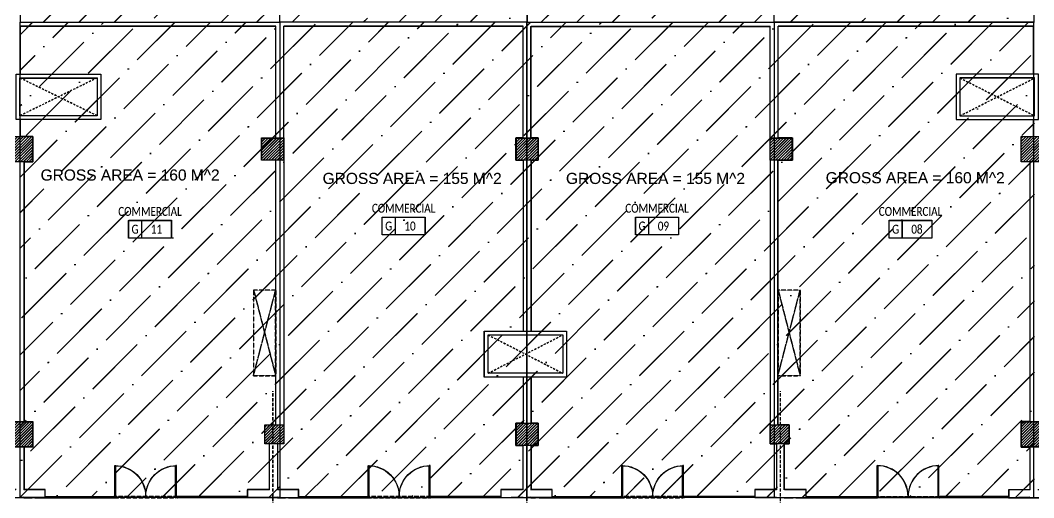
# Model space of a CAD drawing. Header units: inches. Extents: x 4821 to 127877, y 58012 to 433683.
# Drawn here: x 46034 to 78021, y 211859 to 226926 of the extents above; entities that cross this region are included whole.
import ezdxf
from ezdxf.enums import TextEntityAlignment as Align

# ---------------------------------------------------------------- set-up
doc = ezdxf.new("R2010")
doc.units = ezdxf.units.IN
doc.header["$MEASUREMENT"] = 0
for name, pattern in [('$0$$5$HIDDEN', [0.375, 0.25, -0.125]), ('01-xa-b02-ground floor plan-h$0$HIDDENX2', [0.75, 0.5, -0.25]), ('A-001 Layout$0$HIDDEN', [0.375, 0.25, -0.125]), ('DLINE', [0.55, 0.3, -0.25])]:
    doc.linetypes.add(name, pattern=pattern)
for name, color, linetype in [('A-001 Layout$0$A-FLOR-OVHD', 8, 'A-001 Layout$0$HIDDEN'), ('A-001 Layout$0$A-GLAZ', 142, 'Continuous'), ('A-ANNO-ROOM', 130, 'Continuous'), ('A-ANNO-SYMB', 130, 'Continuous'), ('A-COLS-TONE', 252, 'Continuous'), ('A-FLOR-STRS-DASH', 21, 'DLINE'), ('A-LIN-10', 8, 'Continuous'), ('A-WAL-CMU', 7, 'Continuous'), ('A-WAL-LOW', 41, 'Continuous'), ('A-WALL', 53, 'Continuous'), ('COL GROUND$0$Cloums$0$A-COL-HAT', 8, 'Continuous'), ('COL GROUND$0$Cloums$0$A-COL-RFC', 210, 'Continuous')]:
    doc.layers.add(name, color=color, linetype=linetype)
doc.styles.get("Standard").update_dxf_attribs({"font": 'arial.ttf'})
doc.styles.add('T25-25', font='calibri.ttf', dxfattribs={"width": 0.8, "height": 62.5})
pattern_1 = [(45, (-66684.064, -49806.79), (-44.194174, 44.194174), [])]

# ---------------------------------------------------------------- blocks, each defined once
blk = doc.blocks.new('A-001 Layout$0$A$C350C273A')
for p, q in [((-1578.5, -0.48), (-1578.5, 778.02)), ((-1578.5, 778.02), (-1556.5, 778.02)), ((-1578.5, -0.48), (-1578.5, 778.02)), ((-1578.5, 778.02), (-1556.5, 778.02)), ((-1556.5, -0.48), (-1556.5, 778.02)), ((-1556.5, -0.48), (-1556.5, 778.02)), ((-43.5, -0.48), (-43.5, 778.02)), ((-21.5, 778.02), (-43.5, 778.02)), ((-43.5, -0.48), (-43.5, 778.02)), ((-21.5, 778.02), (-43.5, 778.02)), ((-21.5, -0.48), (-21.5, 778.02)), ((-21.5, -0.48), (-21.5, 778.02)), ((-1578.5, 720.82), (-1556.5, 720.82)), ((-1578.5, 720.82), (-1556.5, 720.82)), ((-21.5, 720.82), (-43.5, 720.82)), ((-21.5, 720.82), (-43.5, 720.82)), ((-1578.5, 43.52), (-1556.5, 43.52)), ((-1578.5, 43.52), (-1556.5, 43.52)), ((-21.5, 43.52), (-43.5, 43.52)), ((-21.5, 43.52), (-43.5, 43.52)), ((-1595, -0.48), (-1600, -0.48)), ((-1595, -0.48), (-1600, -0.48)), ((-1595, -30.48), (-1600, -30.48)), ((-1595, -30.48), (-1600, -30.48)), ((-1578.5, -0.48), (-1595, -0.48)), ((-1595, -0.48), (-1595, -30.48)), ((-1578.5, -0.48), (-1595, -0.48)), ((-1595, -0.48), (-1595, -30.48)), ((-1595, -30.48), (-1567.5, -30.48)), ((-1578.5, -0.48), (-1556.5, -0.48)), ((-1578.5, -0.48), (-1556.5, -0.48)), ((-1578.5, -22.48), (-1578.5, -0.48)), ((-1578.5, -22.48), (-1578.5, -0.48)), ((-1567.5, -22.48), (-1578.5, -22.48)), ((-1567.5, -22.48), (-1578.5, -22.48)), ((-1567.5, -30.48), (-1567.5, -22.48)), ((-1567.5, -30.48), (-1567.5, -22.48)), ((-21.5, -0.48), (-43.5, -0.48)), ((-21.5, -0.48), (-43.5, -0.48)), ((-32.5, -30.48), (-32.5, -22.48)), ((-32.5, -22.48), (-21.5, -22.48)), ((-32.5, -30.48), (-32.5, -22.48)), ((-32.5, -22.48), (-21.5, -22.48)), ((-5, -30.48), (-32.5, -30.48)), ((-21.5, -0.48), (-5, -0.48)), ((-21.5, -22.48), (-21.5, -0.48)), ((-21.5, -0.48), (-5, -0.48)), ((-21.5, -22.48), (-21.5, -0.48)), ((-5, -0.48), (-5, -30.48)), ((-5, -0.48), (0, -0.48)), ((-5, -0.48), (-5, -30.48)), ((-5, -0.48), (0, -0.48)), ((-5, -30.48), (0, -30.48)), ((-5, -30.48), (0, -30.48))]:
    blk.add_line(p, q)
for centre, start, end in [((-1578.5, -0.48), 0, 90), ((-21.5, -0.48), 90, 180)]:
    blk.add_arc(centre, 778.5, start, end)
blk = doc.blocks.new('COL GROUND')
at = {"layer": 'COL GROUND$0$Cloums$0$A-COL-HAT'}
h = blk.add_hatch(dxfattribs=at)
h.set_pattern_fill('ANSI31', color=256, scale=500)
h.set_pattern_definition(pattern_1)
h.paths.add_polyline_path([(-44448, -26400), (-45248, -26400), (-45248, -25600), (-44448, -25600)])
h = blk.add_hatch(dxfattribs=at)
h.set_pattern_fill('ANSI31', color=256, scale=500)
h.set_pattern_definition(pattern_1)
h.paths.add_polyline_path([(-37223, -26350), (-37223, -25650), (-36523, -25650), (-36523, -26350)])
h = blk.add_hatch(dxfattribs=at)
h.set_pattern_fill('ANSI31', color=256, scale=500)
h.set_pattern_definition(pattern_1)
h.paths.add_polyline_path([(-29198, -26350), (-29198, -25650), (-28498, -25650), (-28498, -26350)])
h = blk.add_hatch(dxfattribs=at)
h.set_pattern_fill('ANSI31', color=256, scale=500)
h.set_pattern_definition(pattern_1)
h.paths.add_polyline_path([(-21173, -25650), (-20473, -25650), (-20473, -26350), (-21173, -26350)])
h = blk.add_hatch(dxfattribs=at)
h.set_pattern_fill('ANSI31', color=256, scale=500)
h.set_pattern_definition(pattern_1)
h.paths.add_polyline_path([(-13248, -26400), (-13248, -25600), (-12448, -25600), (-12448, -26400)])
h = blk.add_hatch(dxfattribs=at)
h.set_pattern_fill('ANSI31', color=256, scale=500)
h.set_pattern_definition(pattern_1)
h.paths.add_polyline_path([(-44448, -35400), (-45248, -35400), (-45248, -34600), (-44448, -34600)])
h = blk.add_hatch(dxfattribs=at)
h.set_pattern_fill('ANSI31', color=256, scale=500)
h.set_pattern_definition(pattern_1)
h.paths.add_polyline_path([(-36523, -34700), (-36523, -35300), (-37123, -35300), (-37123, -34700)])
h = blk.add_hatch(dxfattribs=at)
h.set_pattern_fill('ANSI31', color=256, scale=500)
h.set_pattern_definition(pattern_1)
h.paths.add_polyline_path([(-29198, -34650), (-28498, -34650), (-28498, -35350), (-29198, -35350)])
h = blk.add_hatch(dxfattribs=at)
h.set_pattern_fill('ANSI31', color=256, scale=500)
h.set_pattern_definition(pattern_1)
h.paths.add_polyline_path([(-21173, -34700), (-20573, -34700), (-20573, -35300), (-21173, -35300)])
h = blk.add_hatch(dxfattribs=at)
h.set_pattern_fill('ANSI31', color=256, scale=500)
h.set_pattern_definition(pattern_1)
h.paths.add_polyline_path([(-13248, -35400), (-13248, -34600), (-12448, -34600), (-12448, -35400)])
at = {"layer": 'COL GROUND$0$Cloums$0$A-COL-RFC', "linetype": 'Continuous', "elevation": 0}
for points in [[(-44448, -26400), (-45248, -26400), (-45248, -25600), (-44448, -25600)], [(-36523, -26350), (-37223, -26350), (-37223, -25650), (-36523, -25650)], [(-28498, -26350), (-29198, -26350), (-29198, -25650), (-28498, -25650)], [(-20473, -26350), (-21173, -26350), (-21173, -25650), (-20473, -25650)], [(-12448, -26400), (-13248, -26400), (-13248, -25600), (-12448, -25600)], [(-44448, -35400), (-45248, -35400), (-45248, -34600), (-44448, -34600)], [(-36523, -35300), (-37123, -35300), (-37123, -34700), (-36523, -34700)], [(-28498, -35350), (-29198, -35350), (-29198, -34650), (-28498, -34650)], [(-20573, -35300), (-21173, -35300), (-21173, -34700), (-20573, -34700)], [(-12448, -35400), (-13248, -35400), (-13248, -34600), (-12448, -34600)]]:
    blk.add_lwpolyline(points, close=True, dxfattribs=at)
blk = doc.blocks.new('BBB')
at = {"layer": 'A-WAL-CMU'}
for points in [[(1155026, -1602956), (1154326, -1602956), (1154326, -1602706), (1155946, -1602706), (1155946, -1602956), (1155276, -1602956)], [(1163026, -1602956), (1162326, -1602956), (1162326, -1602706), (1163946, -1602706), (1163946, -1602956), (1163276, -1602956)], [(1171013, -1602956), (1170326, -1602956), (1170326, -1602706), (1171946, -1602706), (1171946, -1602956), (1171261, -1602956)], [(1179028, -1602956), (1178341, -1602956), (1178341, -1602706), (1179961, -1602706), (1179961, -1602956), (1179276, -1602956)], [(1187027, -1602952), (1186356, -1602952), (1186356, -1602702), (1187976, -1602702), (1187976, -1602952), (1187277, -1602952)]]:
    blk.add_lwpolyline(points, dxfattribs=at)
blk = doc.blocks.new('duct grrr')
at = {"layer": 'A-FLOR-STRS-DASH', "ltscale": 200}
for p, q in [((1157585, -1620655, 0), (1155148, -1619461, 0)), ((1157581, -1619461, 0), (1155150, -1620655, 0)), ((1184816, -1620654, 0), (1187175, -1619460, 0)), ((1184820, -1619460), (1187174, -1620654)), ((1169927, -1627568, 0), (1172283, -1628779, 0)), ((1169927, -1628779, 0), (1172283, -1627568, 0))]:
    blk.add_line(p, q, dxfattribs=at)
at = {"layer": 'A-WALL'}
for points in [[(1157705, -1620775), (1155030, -1620775), (1155030, -1619343), (1157705, -1619343)], [(1157585, -1620655), (1155150, -1620655), (1155150, -1619463), (1157585, -1619463)]]:
    blk.add_lwpolyline(points, close=True, dxfattribs=at)
at = {"layer": 'A-WALL', "elevation": 0}
for points in [[(1184696, -1620774), (1187294, -1620774), (1187294, -1619343), (1184696, -1619343)], [(1184816, -1620654), (1187174, -1620654), (1187174, -1619463), (1184816, -1619463)], [(1172403, -1628899), (1169807, -1628899), (1169807, -1627448), (1172403, -1627448)], [(1172283, -1628779), (1169927, -1628779), (1169927, -1627568), (1172283, -1627568)]]:
    blk.add_lwpolyline(points, close=True, dxfattribs=at)
blk = doc.blocks.new('new blo')
at = {"layer": 'A-LIN-10', "linetype": '$0$$5$HIDDEN'}
for points in [[(1163093, -1717740), (1163790, -1717740), (1163790, -1715740), (1163093, -1715740)], [(1179650, -1717740), (1180348, -1717740), (1180348, -1715740), (1179650, -1715740)], [(1163093, -1737962), (1163790, -1737962), (1163793, -1735262), (1163095, -1735262)]]:
    blk.add_lwpolyline(points, close=True, dxfattribs=at)
for points in [[(1163093, -1717740), (1163790, -1715740)], [(1163093, -1715740), (1163790, -1717740)], [(1163790, -1715740), (1163790, -1717740)], [(1179650, -1717740), (1180348, -1715740)], [(1179650, -1715740), (1180348, -1717740)], [(1180348, -1715740), (1180348, -1717740)], [(1163093, -1737962), (1163793, -1735262)], [(1163095, -1735262), (1163790, -1737962)], [(1163793, -1735262), (1163790, -1737962)]]:
    blk.add_lwpolyline(points, dxfattribs=at)
at = {"layer": 'A-LIN-10', "linetype": '$0$$5$HIDDEN', "elevation": 605}
blk.add_lwpolyline([(1179646, -1737962), (1180344, -1737962), (1180346, -1735262), (1179649, -1735262)], close=True, dxfattribs=at)
for points in [[(1179646, -1737962), (1180346, -1735262)], [(1179649, -1735262), (1180344, -1737962)], [(1180346, -1735262), (1180344, -1737962)]]:
    blk.add_lwpolyline(points, dxfattribs=at)
blk = doc.blocks.new('*U9')
blk.add_lwpolyline([(-600, 250), (600, 250), (600, -250), (-600, -250)], close=True)
blk.add_lwpolyline([(-240, 250), (-240, -250)])
at = {"style": 'T25-25', "width": 0.8}
for tag, p in [('Room_Name', (0, 500)), ('FLOOR-LEVEL', (-420, 0)), ('ROOM_ID', (180, 0))]:
    blk.add_attdef(tag, text='', height=250, dxfattribs=at).set_placement(p, align=Align.MIDDLE_CENTER)

msp = doc.modelspace()

# ---------------------------------------------------------------- hatches: boundary and pattern name
at = {"layer": 'A-WALL'}
h = msp.add_hatch(dxfattribs=at)
h.set_pattern_fill('ANSI36', color=1, scale=250)
h.set_pattern_definition([(45, (-580889.3, -269449.1), (420.9495, 1543.4815), [1984.375, -396.875, 0, -396.875])])
h.paths.add_polyline_path([(54204.4, 241860.6), (46008.1, 241858.1), (46008.1, 226860.5), (54204.4, 226863)])
h.paths.add_polyline_path([(62006.8, 241859.3), (54204.5, 241859.3), (54204.5, 226861.7), (62006.8, 226861.7)])
h.paths.add_polyline_path([(69809.2, 241859.3), (62006.8, 241859.3), (62006.8, 226861.7), (69809.2, 226861.8)])
h.paths.add_polyline_path([(78006.8, 241859.3), (69809.2, 241861.8), (69809.2, 226861.8), (69809.2, 226860.6), (78006.9, 226858.1)])
h = msp.add_hatch(dxfattribs=at)
h.set_pattern_fill('ANSI36', color=1, scale=250)
h.set_pattern_definition([(45, (-580885.9, -269446.1), (420.9495, 1543.4815), [1984.375, -396.875, 0, -396.875])])
h.paths.add_polyline_path([(54207.8, 241863.5), (46011.5, 241861.1), (46011.5, 226863.5), (54207.8, 226866)])
h.paths.add_polyline_path([(62010.2, 241862.3), (54207.9, 241862.3), (54207.9, 226864.7), (62010.2, 226864.7)])
h.paths.add_polyline_path([(69812.6, 241862.3), (62010.2, 241862.3), (62010.2, 226864.7), (69812.6, 226864.8)])
h.paths.add_polyline_path([(78010.2, 241862.3), (69812.6, 241864.8), (69812.6, 226864.8), (69812.6, 226863.5), (78010.3, 226861)])
h = msp.add_hatch(dxfattribs=at)
h.set_pattern_fill('ANSI36', color=5, scale=250)
h.set_pattern_definition([(45, (-580859.55, -263471.1), (420.9495, 1543.4815), [1984.375, -396.875, 0, -396.875])])
h.paths.add_polyline_path([(78036.6, 226862.9), (78036.6, 211861.7), (69838.9, 211859.2), (62036.6, 211861.7), (54234.2, 211861.7), (54234.2, 211860.4), (46037.9, 211862.9), (46037.9, 226860.5), (54234.2, 226858), (54234.2, 226859.3), (62036.6, 226859.3), (69838.9, 226859.2), (69838.9, 226860.4)])
h = msp.add_hatch(dxfattribs=at)
h.set_pattern_fill('ANSI36', color=5, scale=250)
h.set_pattern_definition([(45, (-580856.15, -263468.1), (420.9495, 1543.4815), [1984.375, -396.875, 0, -396.875])])
h.paths.add_polyline_path([(78040, 226865.9), (78040, 211864.7), (69842.3, 211862.2), (62040, 211864.7), (54237.6, 211864.7), (54237.6, 211863.4), (46041.3, 211865.9), (46041.3, 226863.5), (54237.6, 226861), (54237.6, 226862.3), (62040, 226862.3), (69842.3, 226862.2), (69842.3, 226863.4)])

# ---------------------------------------------------------------- linework, layer by layer
at = {"layer": 'A-001 Layout$0$A-FLOR-OVHD'}
for p, q in [((48986.6, 211859.3, 0), (48992.8, 211859.3, 0)), ((48992.8, 211896.8, 0), (48989.3, 211896.8, 0)), ((48990, 211862.3, 0), (48996.2, 211862.3, 0)), ((48996.2, 211899.8, 0), (48992.7, 211899.8, 0)), ((50959.7, 211896.8, 0), (49013.4, 211896.8, 0)), ((50963.1, 211899.8, 0), (49016.8, 211899.8, 0)), ((49027.2, 211859.3, 0), (50945.9, 211859.3, 0)), ((49030.6, 211862.3, 0), (50949.3, 211862.3, 0)), ((56986.6, 211859.3, 0), (56992.8, 211859.3, 0)), ((56992.8, 211896.8, 0), (56989.3, 211896.8, 0)), ((56990, 211862.3, 0), (56996.2, 211862.3, 0)), ((56996.2, 211899.8, 0), (56992.7, 211899.8, 0)), ((58959.7, 211896.8, 0), (57013.4, 211896.8, 0)), ((58963.1, 211899.8, 0), (57016.8, 211899.8, 0)), ((57027.2, 211859.3, 0), (58945.9, 211859.3, 0)), ((57030.6, 211862.3, 0), (58949.3, 211862.3, 0)), ((64986.6, 211859.3, 0), (64992.8, 211859.3, 0)), ((64992.8, 211896.8, 0), (64989.3, 211896.8, 0)), ((64990, 211862.3, 0), (64996.2, 211862.3, 0)), ((64996.2, 211899.8, 0), (64992.7, 211899.8, 0)), ((66959.7, 211896.8, 0), (65013.4, 211896.8, 0)), ((66963.1, 211899.8, 0), (65016.8, 211899.8, 0)), ((65027.2, 211859.3, 0), (66945.9, 211859.3, 0)), ((65030.6, 211862.3, 0), (66949.3, 211862.3, 0)), ((73086.9, 211896.8, 0), (75033.2, 211896.8, 0)), ((73090.3, 211899.8, 0), (75036.6, 211899.8, 0)), ((75019.4, 211859.3, 0), (73100.7, 211859.3, 0)), ((75022.8, 211862.3, 0), (73104.1, 211862.3, 0)), ((75053.8, 211896.8, 0), (75057.3, 211896.8, 0)), ((75060, 211859.3, 0), (75053.8, 211859.3, 0)), ((75057.2, 211899.8, 0), (75060.7, 211899.8, 0)), ((75063.4, 211862.3, 0), (75057.2, 211862.3, 0))]:
    msp.add_line(p, q, dxfattribs=at)
at = {"layer": 'A-001 Layout$0$A-GLAZ'}
for p, q in [((46148.2, 211896.8), (46148.3, 211896.8, 0)), ((46148.2, 211871.3), (46148.3, 211871.3, 0)), ((46148.2, 211859.3), (46410.3, 211859.3, 0)), ((46151.6, 211899.8), (46151.7, 211899.8, 0)), ((46151.6, 211874.3), (46151.7, 211874.3, 0)), ((46151.6, 211862.3), (46413.7, 211862.3, 0)), ((46496.2, 211859.3, 0), (48989.7, 211859.3, 0)), ((46499.6, 211862.3, 0), (48993.1, 211862.3, 0)), ((46819.6, 211896.8, 0), (48989.7, 211896.8, 0)), ((46819.6, 211871.3, 0), (48989.7, 211871.3, 0)), ((46823, 211899.8, 0), (48993.1, 211899.8, 0)), ((46823, 211874.3, 0), (48993.1, 211874.3, 0)), ((53199.6, 211871.3, 0), (50980.3, 211871.3, 0)), ((53203, 211874.3, 0), (50983.7, 211874.3, 0)), ((53199.6, 211896.8, 0), (50986.6, 211896.8, 0)), ((53524.4, 211859.3, 0), (50986.6, 211859.3, 0)), ((53203, 211899.8, 0), (50990, 211899.8, 0)), ((53527.8, 211862.3, 0), (50990, 211862.3, 0)), ((53898.3, 211859.3), (53610.3, 211859.3, 0)), ((53901.7, 211862.3), (53613.7, 211862.3, 0)), ((54148.2, 211896.8), (54148.3, 211896.8, 0)), ((54148.2, 211871.3), (54148.3, 211871.3, 0)), ((54148.2, 211859.3), (54410.3, 211859.3, 0)), ((54151.6, 211899.8), (54151.7, 211899.8, 0)), ((54151.6, 211874.3), (54151.7, 211874.3, 0)), ((54151.6, 211862.3), (54413.7, 211862.3, 0)), ((54496.2, 211859.3, 0), (56989.7, 211859.3, 0)), ((54499.6, 211862.3, 0), (56993.1, 211862.3, 0)), ((54819.6, 211896.8, 0), (56989.7, 211896.8, 0)), ((54819.6, 211871.3, 0), (56989.7, 211871.3, 0)), ((54823, 211899.8, 0), (56993.1, 211899.8, 0)), ((54823, 211874.3, 0), (56993.1, 211874.3, 0)), ((61199.6, 211871.3, 0), (58980.3, 211871.3, 0)), ((61203, 211874.3, 0), (58983.7, 211874.3, 0)), ((61199.6, 211896.8, 0), (58986.6, 211896.8, 0)), ((61203, 211899.8, 0), (58990, 211899.8, 0)), ((61898.3, 211859.3), (61524.4, 211859.3, 0)), ((61901.7, 211862.3), (61527.8, 211862.3, 0)), ((62148.2, 211896.8), (62148.3, 211896.8, 0)), ((62148.2, 211871.3), (62148.3, 211871.3, 0)), ((62148.2, 211859.3), (62297, 211859.3, 0)), ((62151.6, 211899.8), (62151.7, 211899.8, 0)), ((62151.6, 211874.3), (62151.7, 211874.3, 0)), ((62151.6, 211862.3), (62300.4, 211862.3, 0)), ((62410.3, 211859.3, 0), (64989.7, 211859.3, 0)), ((62413.7, 211862.3, 0), (64993.1, 211862.3, 0)), ((62819.6, 211896.8, 0), (64989.7, 211896.8, 0)), ((62819.6, 211871.3, 0), (64989.7, 211871.3, 0)), ((62823, 211899.8, 0), (64993.1, 211899.8, 0)), ((62823, 211874.3, 0), (64993.1, 211874.3, 0)), ((69214.4, 211871.3, 0), (66980.3, 211871.3, 0)), ((69217.8, 211874.3, 0), (66983.7, 211874.3, 0)), ((69214.4, 211896.8, 0), (66986.6, 211896.8, 0)), ((69217.8, 211899.8, 0), (66990, 211899.8, 0)), ((69898.3, 211859.3), (69539.3, 211859.3, 0)), ((69901.7, 211862.3), (69542.7, 211862.3, 0)), ((70148.3, 211859.3), (70425.1, 211859.3, 0)), ((70151.7, 211862.3), (70428.5, 211862.3, 0)), ((70511, 211859.3, 0), (73060, 211859.3, 0)), ((70514.4, 211862.3, 0), (73063.4, 211862.3, 0)), ((70834.4, 211896.8, 0), (73060, 211896.8, 0)), ((70834.4, 211871.3, 0), (73066.3, 211871.3, 0)), ((70837.8, 211899.8, 0), (73063.4, 211899.8, 0)), ((70837.8, 211874.3, 0), (73069.7, 211874.3, 0)), ((77229.3, 211896.8, 0), (75056.9, 211896.8, 0)), ((77229.3, 211871.3, 0), (75056.9, 211871.3, 0)), ((77229.3, 211859.3, 0), (75056.9, 211859.3, 0)), ((77232.7, 211899.8, 0), (75060.3, 211899.8, 0)), ((77232.7, 211874.3, 0), (75060.3, 211874.3, 0)), ((77232.7, 211862.3, 0), (75060.3, 211862.3, 0)), ((77898.4, 211859.3), (77539.8, 211859.3, 0)), ((77901.8, 211862.3), (77543.2, 211862.3, 0)), ((77898.4, 211896.8), (77898.3, 211896.8, 0)), ((77898.4, 211871.3), (77898.3, 211871.3, 0)), ((77901.8, 211899.8), (77901.7, 211899.8, 0)), ((77901.8, 211874.3), (77901.7, 211874.3, 0))]:
    msp.add_line(p, q, dxfattribs=at)
at = {"layer": 'A-COLS-TONE', "linetype": '01-xa-b02-ground floor plan-h$0$HIDDENX2', "ltscale": 200}
for p, q in [((54008.4, 201101.1), (54008.4, 215221.4)), ((54011.8, 201104), (54011.8, 215224.4)), ((62024.9, 201104.7), (62024.9, 215225.1)), ((62028.3, 201107.7), (62028.3, 215228)), ((70023.3, 201101.1), (70023.3, 215221.4)), ((70026.7, 201104), (70026.7, 215224.4))]:
    msp.add_line(p, q, dxfattribs=at)
at = {"layer": 'A-WAL-CMU'}
for p, q in [((54099.9, 226734.3, 0), (46037, 226734.3, 0)), ((54103.3, 226737.3, 0), (46040.4, 226737.3, 0)), ((54099.9, 223209.3, 0), (54099.9, 226734.3, 0)), ((54103.3, 223212.2, 0), (54103.3, 226737.3, 0)), ((54349.9, 222509.3, 0), (54349.9, 226734.3, 0)), ((61901.5, 226734.3), (54349.9, 226734.3, 0)), ((54353.3, 222512.2, 0), (54353.3, 226737.3, 0)), ((61904.9, 226737.3), (54353.3, 226737.3, 0)), ((61901.5, 223209.3), (61901.5, 226734.3)), ((61904.9, 223212.2), (61904.9, 226737.3)), ((62151.5, 223209.3), (62151.5, 226734.3)), ((62154.9, 223212.2), (62154.9, 226737.3)), ((69699.9, 222509.3, 0), (69699.9, 226734.3, 0)), ((69703.3, 222512.2, 0), (69703.3, 226737.3, 0)), ((69949.9, 223209.3, 0), (69949.9, 226734.3, 0)), ((69953.3, 223212.2, 0), (69953.3, 226737.3, 0)), ((46151.5, 222459.3), (46151.5, 214259.3)), ((46154.9, 222462.2), (46154.9, 214262.2)), ((54352.2, 222509.3), (54352.2, 214159.3)), ((54355.6, 222512.2), (54355.6, 214162.2)), ((61901.5, 222509.3), (61901.5, 217117.1)), ((61904.9, 222512.2), (61904.9, 217120.1)), ((62151.5, 222509.3), (62151.5, 217117.1)), ((62154.9, 222512.2), (62154.9, 217120.1)), ((69697.6, 222509.3), (69697.6, 214159.3)), ((69701, 222512.2), (69701, 214162.2)), ((77898.3, 222459.3), (77898.3, 214259.3)), ((77901.7, 222462.2), (77901.7, 214262.2)), ((61901.5, 215665.6), (61901.5, 214209.3)), ((61904.9, 215668.6), (61904.9, 214212.2)), ((62151.5, 215665.6), (62151.5, 214209.3)), ((62154.9, 215668.6), (62154.9, 214212.2)), ((46151.5, 213459.3), (46151.5, 212109.3)), ((46154.9, 213462.2), (46154.9, 212112.3)), ((53901.5, 212109.3), (53901.5, 213559.3)), ((53904.9, 212112.3), (53904.9, 213562.2)), ((54151.5, 213559.3), (54151.5, 212109.3)), ((54154.9, 213562.2), (54154.9, 212112.3)), ((61901.5, 212109.3), (61901.5, 213509.3)), ((61904.9, 212112.3), (61904.9, 213512.2)), ((62151.5, 213509.3), (62151.5, 212109.3)), ((62154.9, 213512.2), (62154.9, 212112.3)), ((69898.3, 213559.3), (69898.3, 212109.3)), ((69901.7, 213562.2), (69901.7, 212112.3)), ((70148.3, 212109.3), (70148.3, 213559.3)), ((70151.7, 212112.3), (70151.7, 213562.2)), ((77898.3, 213459.3), (77898.3, 212109.3)), ((77901.7, 213462.2), (77901.7, 212112.3))]:
    msp.add_line(p, q, dxfattribs=at)
for points in [[(46037, 225222.2), (46037, 226734.3)], [(46040.4, 225225.2), (46040.4, 226737.3)], [(62151.5, 226734.3), (69702.2, 226734.3)], [(62154.9, 226737.3), (69705.6, 226737.3)], [(78012.8, 225222.2), (78012.8, 226734.3), (69949.9, 226734.3)], [(78016.2, 225225.2), (78016.2, 226737.3), (69953.3, 226737.3)], [(46037, 223259.3), (46037, 223790.8)], [(46040.4, 223262.2), (46040.4, 223793.8)], [(78012.8, 223259.3), (78012.8, 223790.8)], [(78016.2, 223262.2), (78016.2, 223793.8)], [(46151.5, 222459.3), (46424.9, 222459.3), (46427.2, 223259.3), (46037, 223259.3)], [(46154.9, 222462.2), (46428.3, 222462.2), (46430.6, 223262.2), (46040.4, 223262.2)], [(53901.5, 213559.3), (53752.2, 213559.3), (53752.2, 214159.3), (54102.2, 214159.3), (54102.2, 222509.3), (53652.2, 222509.3), (53652.2, 223209.3), (54099.9, 223209.3)], [(53904.9, 213562.2), (53755.6, 213562.2), (53755.6, 214162.2), (54105.6, 214162.2), (54105.6, 222512.2), (53655.6, 222512.2), (53655.6, 223212.2), (54103.3, 223212.2)], [(70148.3, 213559.3), (70297.6, 213559.3), (70297.6, 214159.3), (69947.6, 214159.3), (69947.6, 222509.3), (70397.6, 222509.3), (70397.6, 223209.3), (69949.9, 223209.3)], [(70151.7, 213562.2), (70301, 213562.2), (70301, 214162.2), (69951, 214162.2), (69951, 222512.2), (70401, 222512.2), (70401, 223212.2), (69953.3, 223212.2)], [(77898.3, 222459.3), (77624.9, 222459.3), (77622.6, 223259.3), (78012.8, 223259.3)], [(77901.7, 222462.2), (77628.3, 222462.2), (77626, 223262.2), (78016.2, 223262.2)], [(46151.5, 214259.3), (46424.9, 214259.3), (46427.2, 213459.3), (46151.5, 213459.3)], [(46154.9, 214262.2), (46428.3, 214262.2), (46430.6, 213462.2), (46154.9, 213462.2)], [(54352.2, 214159.3), (54352.2, 213559.3), (54151.5, 213559.3)], [(54355.6, 214162.2), (54355.6, 213562.2), (54154.9, 213562.2)], [(61901.5, 214209.3), (61677.2, 214209.3), (61677.2, 213509.3), (61901.5, 213509.3)], [(61904.9, 214212.2), (61680.6, 214212.2), (61680.6, 213512.2), (61904.9, 213512.2)], [(62151.5, 213509.3), (62377.2, 213509.3), (62377.2, 214209.3), (62151.5, 214209.3)], [(62154.9, 213512.2), (62380.6, 213512.2), (62380.6, 214212.2), (62154.9, 214212.2)], [(69697.6, 214159.3), (69697.6, 213559.3), (69898.3, 213559.3)], [(69701, 214162.2), (69701, 213562.2), (69901.7, 213562.2)], [(77898.3, 214259.3), (77624.9, 214259.3), (77622.6, 213459.3), (77898.3, 213459.3)], [(77901.7, 214262.2), (77628.3, 214262.2), (77626, 213462.2), (77901.7, 213462.2)]]:
    msp.add_lwpolyline(points, dxfattribs=at)
at = {"layer": 'A-WAL-CMU', "linetype": 'ByBlock'}
for points in [[(61901.5, 223209.3), (61677.2, 223209.3), (61677.2, 222509.3), (61901.5, 222509.3)], [(61904.9, 223212.2), (61680.6, 223212.2), (61680.6, 222512.2), (61904.9, 222512.2)], [(62151.5, 222509.3), (62377.2, 222509.3), (62377.2, 223209.3), (62151.5, 223209.3)], [(62154.9, 222512.2), (62380.6, 222512.2), (62380.6, 223212.2), (62154.9, 223212.2)]]:
    msp.add_lwpolyline(points, dxfattribs=at)
at = {"layer": 'A-WALL', "color": 1}
for points in [[(46026.2, 226860.5), (54222.6, 226863), (54222.6, 241860.6), (46026.2, 241858.1), (46026.2, 226860.5)], [(46026.2, 226860.5), (54222.6, 226863), (54222.6, 241860.6), (46026.2, 241858.1), (46026.2, 226860.5)], [(46029.6, 226863.5), (54226, 226866), (54226, 241863.5), (46029.6, 241861), (46029.6, 226863.5)], [(46029.6, 226863.5), (54226, 226866), (54226, 241863.5), (46029.6, 241861), (46029.6, 226863.5)], [(62024.9, 241859.3), (62024.9, 226861.7), (54222.5, 226861.7), (54222.5, 241859.3), (62024.9, 241859.3)], [(62024.9, 241859.3), (62024.9, 226861.7), (54222.5, 226861.7), (54222.5, 241859.3), (62024.9, 241859.3)], [(62028.3, 241862.3), (62028.3, 226864.7), (54225.9, 226864.7), (54225.9, 241862.3), (62028.3, 241862.3)], [(62028.3, 241862.3), (62028.3, 226864.7), (54225.9, 226864.7), (54225.9, 241862.3), (62028.3, 241862.3)], [(62024.9, 241859.3), (62024.9, 226861.7), (69827.3, 226861.8), (69827.3, 241859.3), (62024.9, 241859.3)], [(62024.9, 241859.3), (62024.9, 226861.7), (69827.3, 226861.8), (69827.3, 241859.3), (62024.9, 241859.3)], [(62028.3, 241862.3), (62028.3, 226864.7), (69830.7, 226864.7), (69830.7, 241862.3), (62028.3, 241862.3)], [(62028.3, 241862.3), (62028.3, 226864.7), (69830.7, 226864.7), (69830.7, 241862.3), (62028.3, 241862.3)], [(78025, 226858.1), (69827.3, 226860.6), (69827.2, 241861.8), (78024.9, 241859.3), (78025, 226858.1)], [(78025, 226858.1), (69827.3, 226860.6), (69827.2, 241861.8), (78024.9, 241859.3), (78025, 226858.1)], [(78028.4, 226861), (69830.7, 226863.5), (69830.6, 241864.8), (78028.3, 241862.3), (78028.4, 226861)], [(78028.4, 226861), (69830.7, 226863.5), (69830.6, 241864.8), (78028.3, 241862.3), (78028.4, 226861)], [(46026.2, 226863), (54222.6, 226860.5), (54222.6, 211863), (46026.2, 211865.5), (46026.2, 226863)], [(46026.2, 226863), (54222.6, 226860.5), (54222.6, 211863), (46026.2, 211865.5), (46026.2, 226863)], [(46029.6, 226866), (54226, 226863.5), (54226, 211865.9), (46029.6, 211868.4), (46029.6, 226866)], [(46029.6, 226866), (54226, 226863.5), (54226, 211865.9), (46029.6, 211868.4), (46029.6, 226866)], [(62024.9, 211864.2), (62024.9, 226861.8), (54222.5, 226861.8), (54222.5, 211864.2), (62024.9, 211864.2)], [(62024.9, 211864.2), (62024.9, 226861.8), (54222.5, 226861.8), (54222.5, 211864.2), (62024.9, 211864.2)], [(62028.3, 211867.2), (62028.3, 226864.8), (54225.9, 226864.8), (54225.9, 211867.2), (62028.3, 211867.2)], [(62028.3, 211867.2), (62028.3, 226864.8), (54225.9, 226864.8), (54225.9, 211867.2), (62028.3, 211867.2)], [(62024.9, 211864.2), (62024.9, 226861.8), (69827.3, 226861.8), (69827.3, 211864.2), (62024.9, 211864.2)], [(62024.9, 211864.2), (62024.9, 226861.8), (69827.3, 226861.8), (69827.3, 211864.2), (62024.9, 211864.2)], [(62028.3, 211867.2), (62028.3, 226864.8), (69830.7, 226864.7), (69830.7, 211867.2), (62028.3, 211867.2)], [(62028.3, 211867.2), (62028.3, 226864.8), (69830.7, 226864.7), (69830.7, 211867.2), (62028.3, 211867.2)], [(78025, 226865.5), (69827.3, 226863), (69827.2, 211861.7), (78024.9, 211864.2), (78025, 226865.5)], [(78025, 226865.5), (69827.3, 226863), (69827.2, 211861.7), (78024.9, 211864.2), (78025, 226865.5)], [(78028.4, 226868.4), (69830.7, 226865.9), (69830.6, 211864.7), (78028.3, 211867.2), (78028.4, 226868.4)], [(78028.4, 226868.4), (69830.7, 226865.9), (69830.6, 211864.7), (78028.3, 211867.2), (78028.4, 226868.4)]]:
    msp.add_lwpolyline(points, dxfattribs=at)

# ---------------------------------------------------------------- block references
at = {"layer": 'A-001 Layout$0$A-GLAZ', "yscale": 1.25000000000018, "zscale": 1.25000000000018}
for p, xscale in [((48992.8, 211897.4, 0), -1.25000000000018), ((48996.2, 211900.4, 0), -1.25000000000018), ((56992.8, 211897.4, 0), -1.25000000000018), ((56996.2, 211900.4, 0), -1.25000000000018), ((64992.8, 211897.4, 0), -1.25000000000018), ((64996.2, 211900.4, 0), -1.25000000000018), ((75053.8, 211897.4, 0), 1.25000000000018), ((75057.2, 211900.4, 0), 1.25000000000018)]:
    msp.add_blockref('A-001 Layout$0$A$C350C273A', p, dxfattribs=dict(at, xscale=xscale))
at = {"layer": 'A-ANNO-ROOM', "xscale": 1.1232, "yscale": 1.1232, "zscale": 1.1232}
for p, values in [((50127.1, 220331.4), {'ROOM_ID': '11', 'Room_Name': 'COMMERCIAL', 'FLOOR-LEVEL': 'G'}), ((50130.5, 220334.4), {'ROOM_ID': '11', 'Room_Name': 'COMMERCIAL', 'FLOOR-LEVEL': 'G'}), ((58132, 220431.4), {'ROOM_ID': '10', 'Room_Name': 'COMMERCIAL', 'FLOOR-LEVEL': 'G'}), ((58135.4, 220434.4), {'ROOM_ID': '10', 'Room_Name': 'COMMERCIAL', 'FLOOR-LEVEL': 'G'}), ((66129.9, 220431.4, 0), {'ROOM_ID': '09', 'Room_Name': 'COMMERCIAL', 'FLOOR-LEVEL': 'G'}), ((66133.3, 220434.4, 0), {'ROOM_ID': '09', 'Room_Name': 'COMMERCIAL', 'FLOOR-LEVEL': 'G'}), ((74130.4, 220331.4), {'ROOM_ID': '08', 'Room_Name': 'COMMERCIAL', 'FLOOR-LEVEL': 'G'}), ((74133.8, 220334.4), {'ROOM_ID': '08', 'Room_Name': 'COMMERCIAL', 'FLOOR-LEVEL': 'G'})]:
    msp.add_blockref('*U9', p, dxfattribs=at).add_auto_attribs(values)
at = {"layer": 'A-WAL-CMU'}
for name, p in [('COL GROUND', (90871.7, 248859.3, 0)), ('COL GROUND', (90875.1, 248862.2, 0)), ('duct grrr', (-1109127.9, 1844565)), ('duct grrr', (-1109124.5, 1844568))]:
    msp.add_blockref(name, p, dxfattribs=at)
at = {"layer": 'A-WAL-CMU', "xscale": -1, "rotation": 180}
for p in [(-1109126.7, -1390842.7), (-1109123.3, -1390839.7)]:
    msp.add_blockref('BBB', p, dxfattribs=at)
at = {"layer": 'A-WAL-LOW'}
for p in [(-1109698.3, 1953672.8), (-1109694.9, 1953675.8)]:
    msp.add_blockref('new blo', p, dxfattribs=at)

# ---------------------------------------------------------------- texts
at = {"layer": 'A-ANNO-SYMB'}
for s, p in [('GROSS AREA = 160 M^ 2', (46674.8, 221867, 0)), ('GROSS AREA = 160 M^ 2', (46678.2, 221870, 0)), ('GROSS AREA = 155 M^ 2', (55575.7, 221759.2, 0)), ('GROSS AREA = 155 M^ 2', (55579.1, 221762.2, 0)), ('GROSS AREA = 155 M^ 2', (63255.9, 221759.2, 0)), ('GROSS AREA = 155 M^ 2', (63259.3, 221762.2, 0)), ('GROSS AREA = 160 M^ 2', (71453.6, 221780.9, 0)), ('GROSS AREA = 160 M^ 2', (71457, 221783.8, 0))]:
    msp.add_text(s, height=350, dxfattribs=at).set_placement(p)

doc.saveas('drawing.dxf')
